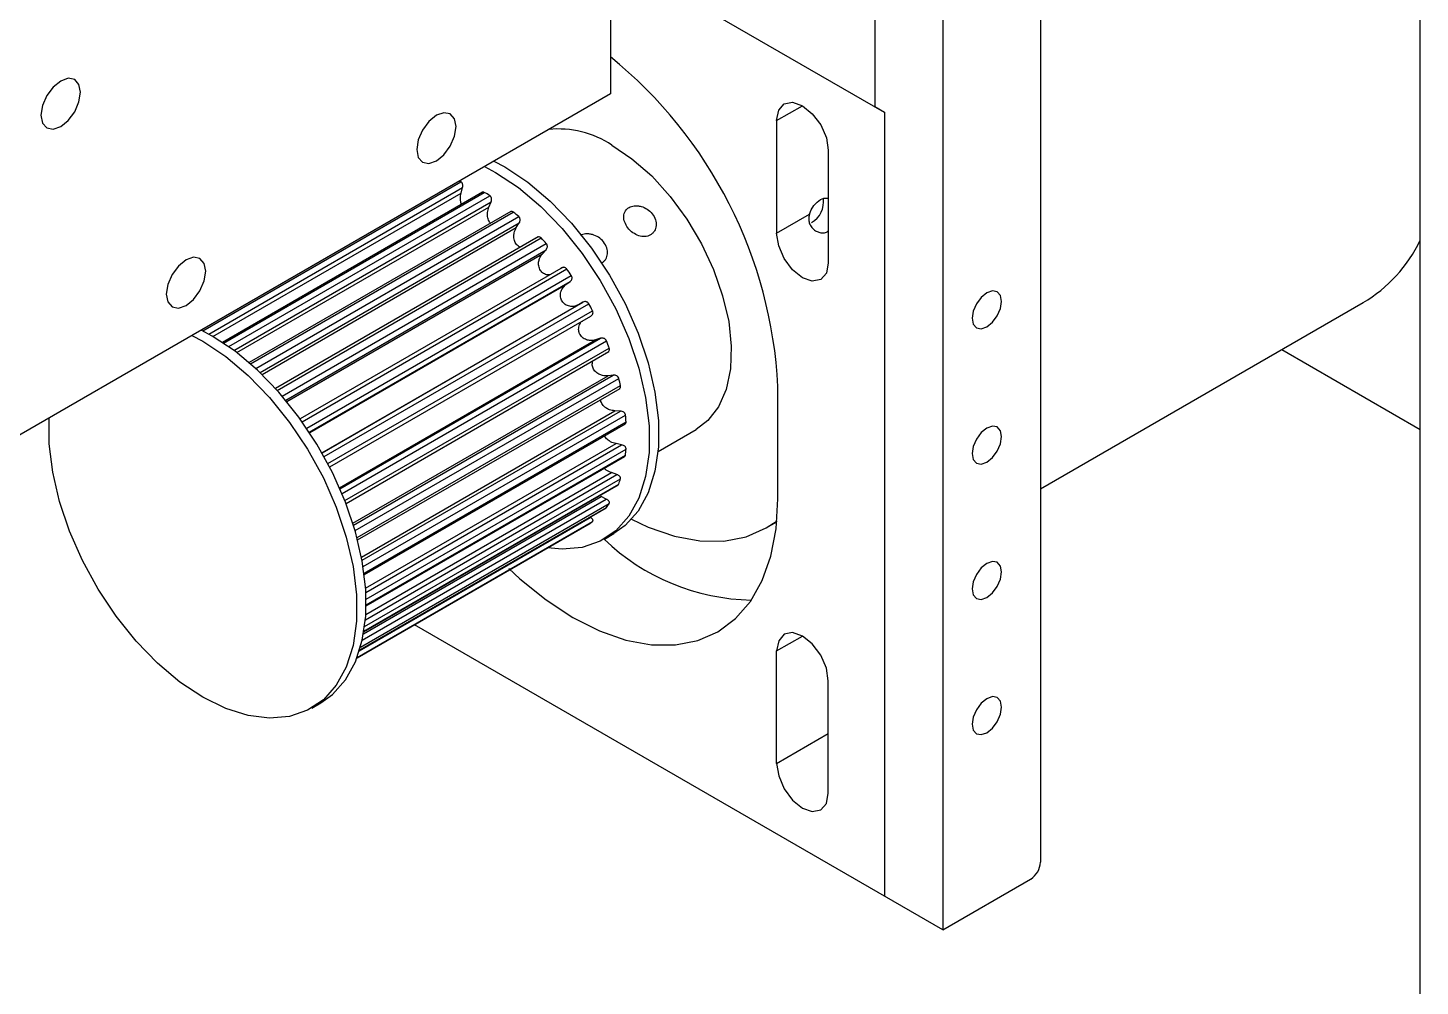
# Model space of a CAD drawing. Header units: millimetres. Extents: x -689 to -21, y -695 to 123.
# Drawn here: x -309.3 to -208.2, y -126.9 to -57.3 of the extents above; entities that cross this region are included whole.
import ezdxf

# ---------------------------------------------------------------- set-up
doc = ezdxf.new("R2010")
doc.units = ezdxf.units.MM

msp = doc.modelspace()

# ---------------------------------------------------------------- linework, layer by layer
at = {"color": 7, "linetype": 'Continuous', "lineweight": 25}
for p, q in [((-267, 0.74), (-267, -62.13)), ((-242.85, -13.81), (-242.85, -122.8)), ((-208.21, -210.19), (-208.21, -20.35)), ((-247.8, -26.77), (-247.8, -63.04)), ((-235.78, -34.88), (-235.78, -117.9)), ((-247.09, -63.49), (-267, -52)), ((-267, -62.13), (-416.56, -148.47)), ((-254.93, -64.07), (-253.05, -62.99)), ((-247.8, -63.04), (-247.09, -63.45)), ((-247.09, -63.45), (-247.09, -120.35)), ((-254.93, -64.07), (-254.93, -72.24)), ((-251.18, -66.23), (-251.18, -74.4)), ((-296.6, -79.34), (-277.86, -68.51)), ((-296.16, -79.57), (-277.73, -68.93)), ((-295.86, -79.74), (-277.84, -69.33)), ((-276.28, -69.27), (-295.17, -80.17)), ((-295.09, -80.22), (-276.16, -69.29)), ((-294.71, -80.47), (-275.75, -69.53)), ((-277.84, -69.33), (-277.73, -68.93)), ((-294.33, -80.75), (-275.66, -69.97)), ((-294.12, -80.91), (-275.82, -70.35)), ((-274.22, -70.66), (-293.23, -81.64)), ((-293.13, -81.73), (-274.05, -70.71)), ((-275.82, -70.35), (-275.66, -69.97)), ((-292.75, -82.07), (-273.65, -71.04)), ((-292.43, -82.36), (-273.61, -71.5)), ((-273.83, -71.84), (-273.61, -71.5)), ((-254.93, -72.24), (-252.54, -70.86)), ((-292.29, -82.5), (-273.83, -71.84)), ((-272.24, -72.5), (-291.31, -83.51)), ((-291.18, -83.65), (-272.02, -72.59)), ((-290.82, -84.07), (-271.65, -73)), ((-290.57, -84.37), (-271.67, -73.46)), ((-290.49, -84.46), (-271.93, -73.74)), ((-271.93, -73.74), (-271.67, -73.46)), ((-270.42, -74.7), (-289.52, -85.72)), ((-289.37, -85.93), (-270.17, -74.84)), ((-289.05, -86.4), (-269.84, -75.31)), ((-288.86, -86.68), (-269.92, -75.75)), ((-270.23, -75.97), (-269.92, -75.75)), ((-288.83, -86.72), (-270.23, -75.97)), ((-287.94, -88.18), (-269.32, -77.44)), ((-287.93, -88.19), (-268.99, -77.25)), ((-287.78, -88.46), (-268.57, -77.36)), ((-268.99, -77.25), (-269.32, -77.44)), ((-235.78, -90.81), (-212.34, -77.28)), ((-287.51, -88.96), (-268.29, -77.87)), ((-287.38, -89.21), (-268.42, -78.26)), ((-295.92, -79.71), (-296.71, -79.28)), ((-286.66, -90.72), (-268.07, -79.99)), ((-286.63, -90.79), (-267.71, -79.87)), ((-286.48, -91.13), (-267.29, -80.05)), ((-286.27, -91.65), (-267.08, -80.58)), ((-286.19, -91.86), (-267.1, -80.84)), ((-267.71, -79.87), (-268.07, -79.99)), ((-218.24, -80.69), (-208.21, -86.48)), ((-285.69, -93.29), (-267.17, -82.59)), ((-285.65, -93.43), (-266.79, -82.55)), ((-285.53, -93.83), (-266.39, -82.78)), ((-266.79, -82.55), (-267.17, -82.59)), ((-285.39, -94.34), (-266.26, -83.3)), ((-285.35, -94.5), (-266.3, -83.51)), ((-254.83, -91.53), (-254.83, -83.37)), ((-285.07, -95.76), (-266.67, -85.14)), ((-285.02, -95.98), (-266.27, -85.16)), ((-284.95, -96.43), (-265.91, -85.44)), ((-266.27, -85.16), (-266.67, -85.14)), ((-284.88, -96.91), (-265.86, -85.93)), ((-284.86, -97.02), (-265.91, -86.08)), ((-263.54, -88.09), (-260.76, -86.49)), ((-284.77, -98.01), (-266.59, -87.52)), ((-284.75, -98.32), (-266.19, -87.6)), ((-284.73, -98.8), (-265.86, -87.91)), ((-266.19, -87.6), (-266.59, -87.52)), ((-284.73, -99.22), (-265.91, -88.35)), ((-284.73, -99.29), (-265.95, -88.45)), ((-284.78, -100.3), (-266.53, -89.76)), ((-284.76, -99.92), (-266.93, -89.62)), ((-266.53, -89.76), (-266.93, -89.62)), ((-284.89, -101.13), (-266.39, -90.45)), ((-284.89, -101.17), (-266.42, -90.51)), ((-284.84, -100.8), (-266.26, -90.08)), ((-285.13, -102.28), (-267.08, -91.86)), ((-285.01, -101.77), (-267.3, -91.54)), ((-284.92, -101.32), (-267.67, -91.36)), ((-267.3, -91.54), (-267.67, -91.36)), ((-285.22, -102.56), (-268.44, -92.87)), ((-285.2, -102.5), (-267.3, -92.17)), ((-285.19, -102.48), (-267.29, -92.15)), ((-268.44, -92.87), (-268.48, -92.85)), ((-285.39, -103.07), (-268.55, -93.35)), ((-285.39, -103.07), (-268.57, -93.36)), ((-285.38, -103.03), (-268.29, -93.16)), ((-255.68, -93.64), (-254.91, -93.2)), ((-267.43, -94.44), (-266.76, -94.05)), ((-242.85, -122.8), (-281.21, -100.66)), ((-254.93, -102.56), (-253.05, -101.48)), ((-254.93, -110.73), (-254.93, -102.56)), ((-251.18, -112.89), (-251.18, -104.73)), ((-288.68, -106.71), (-288.01, -106.32)), ((-254.93, -110.73), (-251.18, -108.56)), ((-242.85, -122.8), (-236.49, -119.13))]:
    msp.add_line(p, q, dxfattribs=at)
at = {"color": 7, "linetype": 'Continuous', "lineweight": 25, "flags": 128}
for points in [[(-306.9, -64.5), (-306.36, -64.06), (-305.89, -63.43), (-305.58, -62.72), (-305.47, -62.02), (-305.58, -61.45), (-305.89, -61.1), (-306.36, -61), (-306.9, -61.2), (-307.45, -61.64), (-307.92, -62.26), (-308.23, -62.98), (-308.34, -63.68), (-308.23, -64.25), (-307.92, -64.6), (-307.45, -64.69), (-306.9, -64.5)], [(-279.63, -66.99), (-279.08, -66.55), (-278.62, -65.92), (-278.31, -65.21), (-278.2, -64.51), (-278.31, -63.94), (-278.62, -63.59), (-279.08, -63.5), (-279.63, -63.69), (-280.18, -64.13), (-280.64, -64.76), (-280.95, -65.47), (-281.06, -66.17), (-280.95, -66.74), (-280.64, -67.09), (-280.18, -67.18), (-279.63, -66.99)], [(-254.93, -64.07), (-254.78, -63.32), (-254.38, -62.86), (-253.77, -62.74), (-253.05, -62.99), (-252.34, -63.57), (-251.73, -64.39), (-251.32, -65.32), (-251.18, -66.23)], [(-266.89, -65.85), (-265.43, -66.84), (-264, -68.09), (-262.66, -69.57), (-261.44, -71.22), (-260.38, -73.01), (-259.51, -74.88), (-258.85, -76.78), (-258.41, -78.65), (-258.23, -80.44), (-258.29, -82.1), (-258.6, -83.58), (-259.15, -84.84), (-259.92, -85.84), (-260.76, -86.49)], [(-276.13, -67.4), (-275.34, -67.83), (-273.67, -68.93), (-272.04, -70.3), (-270.49, -71.91), (-269.04, -73.71), (-267.73, -75.67), (-266.6, -77.74), (-265.65, -79.88), (-264.93, -82.04), (-264.44, -84.16), (-264.19, -86.22), (-264.19, -88.15), (-264.44, -89.91), (-264.93, -91.47), (-265.65, -92.79), (-266.6, -93.84), (-267.73, -94.6), (-269.04, -95.05), (-270.49, -95.18), (-271.56, -95.08)], [(-275.46, -67.02), (-274.67, -67.44), (-273, -68.55), (-271.37, -69.92), (-269.82, -71.52), (-268.37, -73.32), (-267.06, -75.28), (-265.92, -77.35), (-264.98, -79.49), (-264.26, -81.65), (-263.76, -83.78), (-263.51, -85.83), (-263.51, -87.76), (-263.76, -89.52), (-264.26, -91.09), (-264.98, -92.41), (-265.92, -93.46), (-266.76, -94.05)], [(-252.54, -70.86), (-252.41, -70.54), (-252.22, -70.24), (-251.99, -70), (-251.74, -69.81), (-251.5, -69.71), (-251.27, -69.7), (-251.18, -69.72)], [(-251.18, -74.4), (-251.32, -75.14), (-251.73, -75.61), (-252.34, -75.73), (-253.05, -75.48), (-253.77, -74.9), (-254.38, -74.08), (-254.78, -73.15), (-254.93, -72.24)], [(-297.81, -77.49), (-297.26, -77.05), (-296.8, -76.42), (-296.49, -75.71), (-296.38, -75.01), (-296.49, -74.44), (-296.8, -74.08), (-297.26, -73.99), (-297.81, -74.18), (-298.36, -74.63), (-298.82, -75.25), (-299.14, -75.97), (-299.24, -76.66), (-299.14, -77.23), (-298.82, -77.59), (-298.36, -77.68), (-297.81, -77.49)], [(-239.67, -79.04), (-239.26, -78.71), (-238.91, -78.24), (-238.68, -77.71), (-238.6, -77.19), (-238.68, -76.76), (-238.91, -76.5), (-239.26, -76.43), (-239.67, -76.57), (-240.08, -76.9), (-240.42, -77.37), (-240.66, -77.9), (-240.74, -78.42), (-240.66, -78.85), (-240.42, -79.12), (-240.08, -79.18), (-239.67, -79.04)], [(-297.38, -79.67), (-296.59, -80.09), (-294.92, -81.2), (-293.29, -82.57), (-291.74, -84.17), (-290.29, -85.98), (-288.98, -87.93), (-287.84, -90.01), (-286.9, -92.14), (-286.18, -94.3), (-285.68, -96.43), (-285.44, -98.48), (-285.44, -100.41), (-285.68, -102.18), (-286.18, -103.74), (-286.9, -105.06), (-287.84, -106.11), (-288.98, -106.87), (-290.29, -107.32), (-291.74, -107.45), (-293.29, -107.26), (-294.92, -106.74), (-296.59, -105.93), (-298.26, -104.82), (-299.89, -103.45), (-301.44, -101.85), (-302.89, -100.04), (-304.2, -98.09), (-305.33, -96.01), (-306.28, -93.88), (-307, -91.72), (-307.49, -89.59), (-307.74, -87.54), (-307.75, -85.65)], [(-288.01, -106.32), (-287.17, -105.72), (-286.23, -104.67), (-285.51, -103.35), (-285.01, -101.79), (-284.76, -100.03), (-284.76, -98.1), (-285.01, -96.04), (-285.51, -93.91), (-286.23, -91.76), (-287.17, -89.62), (-288.31, -87.55), (-289.62, -85.59), (-291.06, -83.79), (-292.62, -82.18), (-294.25, -80.81), (-295.92, -79.71)], [(-239.67, -88.86), (-239.26, -88.53), (-238.91, -88.06), (-238.68, -87.53), (-238.6, -87.01), (-238.68, -86.58), (-238.91, -86.31), (-239.26, -86.25), (-239.67, -86.39), (-240.08, -86.72), (-240.42, -87.19), (-240.66, -87.72), (-240.74, -88.24), (-240.66, -88.67), (-240.42, -88.93), (-240.08, -89), (-239.67, -88.86)], [(-274.38, -96.57), (-273.57, -97.32), (-271.66, -98.86), (-269.72, -100.13), (-267.78, -101.1), (-265.87, -101.77), (-264.02, -102.11), (-262.28, -102.12), (-260.66, -101.81), (-259.19, -101.17), (-257.91, -100.22), (-256.83, -98.98), (-255.97, -97.46), (-255.34, -95.69), (-254.96, -93.7), (-254.83, -91.53)], [(-265.46, -93), (-264.25, -93.58), (-262.34, -94.24), (-260.5, -94.58), (-258.76, -94.59), (-257.14, -94.28), (-255.68, -93.64), (-254.9, -93.12)], [(-239.67, -98.68), (-239.26, -98.35), (-238.91, -97.88), (-238.68, -97.35), (-238.6, -96.83), (-238.68, -96.4), (-238.91, -96.13), (-239.26, -96.07), (-239.67, -96.21), (-240.08, -96.54), (-240.42, -97.01), (-240.66, -97.54), (-240.74, -98.06), (-240.66, -98.49), (-240.42, -98.75), (-240.08, -98.82), (-239.67, -98.68)], [(-251.18, -104.73), (-251.32, -103.81), (-251.73, -102.88), (-252.34, -102.06), (-253.05, -101.48), (-253.77, -101.23), (-254.38, -101.35), (-254.78, -101.82), (-254.93, -102.56)], [(-239.67, -108.5), (-239.26, -108.17), (-238.91, -107.7), (-238.68, -107.16), (-238.6, -106.64), (-238.68, -106.22), (-238.91, -105.95), (-239.26, -105.88), (-239.67, -106.03), (-240.08, -106.36), (-240.42, -106.83), (-240.66, -107.36), (-240.74, -107.88), (-240.66, -108.31), (-240.42, -108.57), (-240.08, -108.64), (-239.67, -108.5)], [(-254.93, -110.73), (-254.78, -111.64), (-254.38, -112.57), (-253.77, -113.39), (-253.05, -113.97), (-252.34, -114.22), (-251.73, -114.1), (-251.32, -113.64), (-251.18, -112.89)]]:
    msp.add_lwpolyline(points, dxfattribs=at)
at = {"color": 7, "linetype": 'Continuous', "lineweight": 25}
for centre, radius, start, end in [((-287.74, -85.05), 32.95, 2.9227, 50.9949), ((-270.78, -71.77), 7.09, 56.6653, 95.6848), ((-281.15, -77.77), 9.82, 70.397, 71.1661), ((-282.7, -81.09), 13.5, 59.0004, 61.005), ((-253.29, -69.95), 1.77, 300.4081, 7.4959), ((-285.17, -84.64), 17.82, 49.7216, 51.3874), ((-287.82, -87.44), 21.68, 41.7663, 43.2278), ((-217.74, -68.21), 10.56, 300.7554, 334.4828), ((-289.76, -89.03), 24.19, 34.5458, 35.9044), ((-290.21, -89.33), 24.73, 27.5974, 28.9362), ((-288.77, -88.69), 23.16, 20.5063, 21.9051), ((-285.63, -87.72), 19.87, 12.8325, 14.3816), ((-281.48, -87.04), 15.66, 4.0345, 5.8501), ((-277.28, -87.04), 11.45, 353.3943, 355.6311), ((-273.92, -87.72), 8.01, 340.0115, 342.8498), ((-271.9, -88.69), 5.77, 323.132, 326.6666), ((-271.2, -89.33), 4.81, 303.1986, 307.1849), ((-256.49, -83.05), 15.82, 226.1288, 269.0351), ((-237.31, -117.83), 1.54, 302.6055, 357.3945)]:
    msp.add_arc(centre, radius, start, end, dxfattribs=at)
for points, knots in [([(-277.73, -68.93), (-277.72, -68.88), (-277.71, -68.79), (-277.73, -68.69), (-277.75, -68.62), (-277.78, -68.57), (-277.82, -68.53), (-277.84, -68.52), (-277.86, -68.51)], [0, 0, 0, 0, 0.290139, 0.507694, 0.640823, 0.763742, 0.877423, 1, 1, 1, 1]), ([(-277.81, -70.15), (-277.82, -70.1), (-277.87, -69.98), (-277.9, -69.7), (-277.86, -69.47), (-277.84, -69.33)], [0, 0, 0, 0, 0.171003, 0.505996, 1, 1, 1, 1]), ([(-276.16, -69.29), (-276.17, -69.28), (-276.2, -69.27), (-276.25, -69.27), (-276.3, -69.28), (-276.32, -69.29), (-276.34, -69.3)], [0, 0, 0, 0, 0.24249, 0.499926, 0.7751, 1, 1, 1, 1]), ([(-275.66, -69.97), (-275.65, -69.93), (-275.62, -69.84), (-275.63, -69.73), (-275.65, -69.65), (-275.68, -69.6), (-275.71, -69.55), (-275.74, -69.54), (-275.75, -69.53)], [0, 0, 0, 0, 0.29017, 0.507749, 0.643201, 0.769649, 0.888153, 1, 1, 1, 1]), ([(-275.7, -71.51), (-275.71, -71.51), (-275.75, -71.47), (-275.81, -71.37), (-275.88, -71.21), (-275.93, -71), (-275.94, -70.7), (-275.86, -70.48), (-275.82, -70.35)], [0, 0, 0, 0, 0.024413, 0.157112, 0.298668, 0.45032, 0.672443, 1, 1, 1, 1]), ([(-274.05, -70.71), (-274.06, -70.7), (-274.09, -70.69), (-274.15, -70.67), (-274.22, -70.67), (-274.27, -70.7), (-274.29, -70.71)], [0, 0, 0, 0, 0.20094, 0.353796, 0.714353, 1, 1, 1, 1]), ([(-264.09, -72.37), (-264.03, -72.33), (-263.92, -72.25), (-263.76, -72.04), (-263.65, -71.7), (-263.7, -71.26), (-263.93, -70.82), (-264.31, -70.48), (-264.7, -70.31), (-265.03, -70.25), (-265.33, -70.25), (-265.67, -70.36), (-265.89, -70.58), (-266, -70.81), (-266.05, -71.08), (-265.98, -71.45), (-265.75, -71.87), (-265.38, -72.23), (-264.94, -72.45), (-264.57, -72.51), (-264.28, -72.46), (-264.16, -72.4), (-264.09, -72.37)], [0, 0, 0, 0, 0.032749, 0.064555, 0.125161, 0.185787, 0.249925, 0.312356, 0.374795, 0.409526, 0.441936, 0.499866, 0.557816, 0.590236, 0.624978, 0.687456, 0.749928, 0.814081, 0.874716, 0.935357, 0.967201, 1, 1, 1, 1]), ([(-273.61, -71.5), (-273.59, -71.46), (-273.56, -71.39), (-273.55, -71.27), (-273.56, -71.19), (-273.58, -71.13), (-273.61, -71.08), (-273.64, -71.05), (-273.65, -71.04)], [0, 0, 0, 0, 0.29017, 0.507749, 0.643201, 0.769649, 0.888153, 1, 1, 1, 1]), ([(-252.54, -70.86), (-252.57, -70.95), (-252.61, -71.14), (-252.59, -71.43), (-252.48, -71.71), (-252.29, -71.94), (-252.06, -72.11), (-251.79, -72.21), (-251.51, -72.23), (-251.3, -72.18), (-251.2, -72.09), (-251.18, -72.07)], [0, 0, 0, 0, 0.10749, 0.221923, 0.344608, 0.476608, 0.595488, 0.714714, 0.834259, 0.953598, 1, 1, 1, 1]), ([(-273.54, -73.25), (-273.57, -73.24), (-273.65, -73.2), (-273.77, -73.12), (-273.87, -73), (-273.94, -72.86), (-274, -72.68), (-274.02, -72.46), (-273.99, -72.16), (-273.89, -71.96), (-273.83, -71.84)], [0, 0, 0, 0, 0.078495, 0.172474, 0.266693, 0.366437, 0.472838, 0.586829, 0.753789, 1, 1, 1, 1]), ([(-272.02, -72.59), (-272.04, -72.58), (-272.07, -72.55), (-272.13, -72.52), (-272.22, -72.51), (-272.3, -72.54), (-272.38, -72.58), (-272.41, -72.62), (-272.43, -72.64)], [0, 0, 0, 0, 0.12038, 0.241622, 0.441144, 0.692789, 0.839502, 1, 1, 1, 1]), ([(-267.63, -74.41), (-267.57, -74.37), (-267.46, -74.29), (-267.29, -74.08), (-267.18, -73.75), (-267.24, -73.3), (-267.47, -72.87), (-267.84, -72.52), (-268.24, -72.35), (-268.56, -72.29), (-268.86, -72.3), (-269.09, -72.34), (-269.18, -72.42), (-269.18, -72.42)], [0, 0, 0, 0, 0.065495, 0.129106, 0.250314, 0.371561, 0.499832, 0.62469, 0.749564, 0.819024, 0.88384, 0.999697, 1, 1, 1, 1]), ([(-271.4, -75.27), (-271.42, -75.27), (-271.5, -75.29), (-271.63, -75.26), (-271.79, -75.21), (-271.92, -75.12), (-272.04, -75.01), (-272.12, -74.87), (-272.19, -74.71), (-272.22, -74.53), (-272.21, -74.32), (-272.14, -74.03), (-272.01, -73.85), (-271.93, -73.74)], [0, 0, 0, 0, 0.026369, 0.115703, 0.199064, 0.277168, 0.350885, 0.424791, 0.503031, 0.586492, 0.675907, 0.806871, 1, 1, 1, 1]), ([(-271.67, -73.46), (-271.65, -73.42), (-271.6, -73.35), (-271.57, -73.25), (-271.58, -73.16), (-271.59, -73.1), (-271.61, -73.04), (-271.64, -73.01), (-271.65, -73)], [0, 0, 0, 0, 0.29017, 0.507749, 0.643201, 0.769649, 0.888153, 1, 1, 1, 1]), ([(-270.17, -74.84), (-270.18, -74.83), (-270.21, -74.79), (-270.27, -74.75), (-270.36, -74.72), (-270.48, -74.73), (-270.55, -74.78), (-270.59, -74.81)], [0, 0, 0, 0, 0.116291, 0.238348, 0.46247, 0.701214, 1, 1, 1, 1]), ([(-269.92, -75.75), (-269.89, -75.72), (-269.83, -75.66), (-269.79, -75.56), (-269.78, -75.48), (-269.79, -75.42), (-269.81, -75.36), (-269.83, -75.33), (-269.84, -75.31)], [0, 0, 0, 0, 0.29017, 0.507749, 0.643201, 0.769649, 0.888153, 1, 1, 1, 1]), ([(-269.32, -77.44), (-269.44, -77.49), (-269.64, -77.57), (-269.92, -77.56), (-270.12, -77.5), (-270.27, -77.42), (-270.4, -77.31), (-270.5, -77.18), (-270.58, -77.03), (-270.62, -76.87), (-270.63, -76.69), (-270.59, -76.48), (-270.48, -76.21), (-270.32, -76.06), (-270.23, -75.97)], [0, 0, 0, 0, 0.148139, 0.248363, 0.317328, 0.381682, 0.441978, 0.498887, 0.555942, 0.616343, 0.680775, 0.749802, 0.850906, 1, 1, 1, 1]), ([(-268.57, -77.36), (-268.58, -77.35), (-268.6, -77.31), (-268.64, -77.27), (-268.7, -77.24), (-268.74, -77.22), (-268.8, -77.21), (-268.88, -77.2), (-268.95, -77.23), (-268.99, -77.25)], [0, 0, 0, 0, 0.111482, 0.229836, 0.356344, 0.492058, 0.503222, 0.710126, 1, 1, 1, 1]), ([(-268.07, -79.99), (-268.2, -80.02), (-268.41, -80.06), (-268.7, -80), (-268.89, -79.91), (-269.04, -79.8), (-269.15, -79.68), (-269.24, -79.54), (-269.29, -79.38), (-269.31, -79.22), (-269.29, -79.05), (-269.23, -78.85), (-269.14, -78.7), (-269.05, -78.63), (-269.03, -78.62)], [0, 0, 0, 0, 0.168639, 0.282732, 0.36124, 0.4345, 0.50314, 0.567924, 0.632874, 0.701633, 0.774981, 0.853561, 0.968655, 1, 1, 1, 1]), ([(-268.44, -78.28), (-268.4, -78.25), (-268.34, -78.21), (-268.28, -78.12), (-268.26, -78.05), (-268.26, -77.99), (-268.27, -77.93), (-268.29, -77.89), (-268.29, -77.87)], [0, 0, 0, 0, 0.29017, 0.507749, 0.643201, 0.769649, 0.888153, 1, 1, 1, 1]), ([(-267.29, -80.05), (-267.3, -80.03), (-267.31, -80), (-267.35, -79.95), (-267.4, -79.91), (-267.48, -79.87), (-267.59, -79.84), (-267.66, -79.86), (-267.71, -79.87)], [0, 0, 0, 0, 0.111485, 0.229841, 0.356352, 0.49207, 0.722656, 1, 1, 1, 1]), ([(-267.3, -80.93), (-267.25, -80.92), (-267.18, -80.89), (-267.11, -80.81), (-267.08, -80.75), (-267.07, -80.69), (-267.07, -80.63), (-267.08, -80.59), (-267.08, -80.58)], [0, 0, 0, 0, 0.29017, 0.507749, 0.643201, 0.769649, 0.888153, 1, 1, 1, 1]), ([(-267.17, -82.59), (-267.31, -82.6), (-267.53, -82.6), (-267.81, -82.5), (-267.99, -82.38), (-268.13, -82.26), (-268.23, -82.12), (-268.29, -81.98), (-268.32, -81.82), (-268.31, -81.67), (-268.29, -81.56), (-268.27, -81.51), (-268.27, -81.51)], [0, 0, 0, 0, 0.2167135, 0.3633315, 0.4642211, 0.5583652, 0.6465724, 0.7298251, 0.813291, 0.9016515, 0.995909, 1, 1, 1, 1]), ([(-266.39, -82.78), (-266.39, -82.76), (-266.41, -82.73), (-266.44, -82.68), (-266.48, -82.63), (-266.56, -82.58), (-266.66, -82.54), (-266.75, -82.54), (-266.79, -82.55)], [0, 0, 0, 0, 0.11148, 0.229831, 0.356336, 0.492048, 0.744048, 1, 1, 1, 1]), ([(-266.32, -83.51), (-266.31, -83.49), (-266.28, -83.46), (-266.26, -83.41), (-266.25, -83.36), (-266.26, -83.32), (-266.26, -83.3)], [0, 0, 0, 0, 0.275168, 0.532045, 0.772785, 1, 1, 1, 1]), ([(-266.67, -85.14), (-266.81, -85.12), (-267.03, -85.09), (-267.3, -84.95), (-267.47, -84.81), (-267.58, -84.68), (-267.66, -84.54), (-267.7, -84.42), (-267.7, -84.34), (-267.7, -84.32)], [0, 0, 0, 0, 0.279378, 0.468392, 0.598455, 0.719822, 0.833535, 0.940861, 1, 1, 1, 1]), ([(-265.91, -85.44), (-265.91, -85.42), (-265.92, -85.39), (-265.94, -85.34), (-265.98, -85.29), (-266.04, -85.23), (-266.14, -85.18), (-266.23, -85.17), (-266.27, -85.16)], [0, 0, 0, 0, 0.111483, 0.229836, 0.356344, 0.492059, 0.728637, 1, 1, 1, 1]), ([(-265.95, -86.11), (-265.94, -86.1), (-265.91, -86.07), (-265.88, -86.03), (-265.86, -85.98), (-265.86, -85.95), (-265.86, -85.93)], [0, 0, 0, 0, 0.256213, 0.519808, 0.766843, 1, 1, 1, 1]), ([(-266.59, -87.52), (-266.72, -87.48), (-266.95, -87.42), (-267.19, -87.25), (-267.34, -87.1), (-267.4, -87), (-267.43, -86.96)], [0, 0, 0, 0, 0.390287, 0.654337, 0.836032, 1, 1, 1, 1]), ([(-265.86, -87.91), (-265.86, -87.89), (-265.86, -87.86), (-265.88, -87.81), (-265.91, -87.76), (-265.96, -87.7), (-266.05, -87.64), (-266.14, -87.61), (-266.19, -87.6)], [0, 0, 0, 0, 0.111498, 0.229867, 0.356393, 0.492126, 0.710188, 1, 1, 1, 1]), ([(-265.98, -88.47), (-265.97, -88.46), (-265.94, -88.44), (-265.92, -88.4), (-265.91, -88.37), (-265.91, -88.35)], [0, 0, 0, 0, 0.354396, 0.686528, 1, 1, 1, 1]), ([(-266.93, -89.62), (-267.06, -89.57), (-267.25, -89.49), (-267.4, -89.36), (-267.44, -89.31)], [0, 0, 0, 0, 0.671545, 1, 1, 1, 1]), ([(-266.26, -90.08), (-266.26, -90.07), (-266.25, -90.04), (-266.26, -89.99), (-266.28, -89.94), (-266.33, -89.89), (-266.41, -89.81), (-266.49, -89.78), (-266.53, -89.76)], [0, 0, 0, 0, 0.111498, 0.229867, 0.356393, 0.492126, 0.710188, 1, 1, 1, 1]), ([(-267.08, -91.86), (-267.08, -91.85), (-267.07, -91.82), (-267.07, -91.79), (-267.08, -91.74), (-267.11, -91.68), (-267.18, -91.61), (-267.25, -91.57), (-267.3, -91.54)], [0, 0, 0, 0, 0.111498, 0.229867, 0.356393, 0.492126, 0.710188, 1, 1, 1, 1]), ([(-268.29, -93.16), (-268.29, -93.16), (-268.27, -93.14), (-268.26, -93.11), (-268.26, -93.07), (-268.28, -93.02), (-268.34, -92.95), (-268.4, -92.9), (-268.44, -92.87)], [0, 0, 0, 0, 0.111498, 0.229867, 0.356393, 0.492126, 0.710188, 1, 1, 1, 1])]:
    msp.add_open_spline(points, degree=3, knots=knots, dxfattribs=at)

doc.saveas('drawing.dxf')
